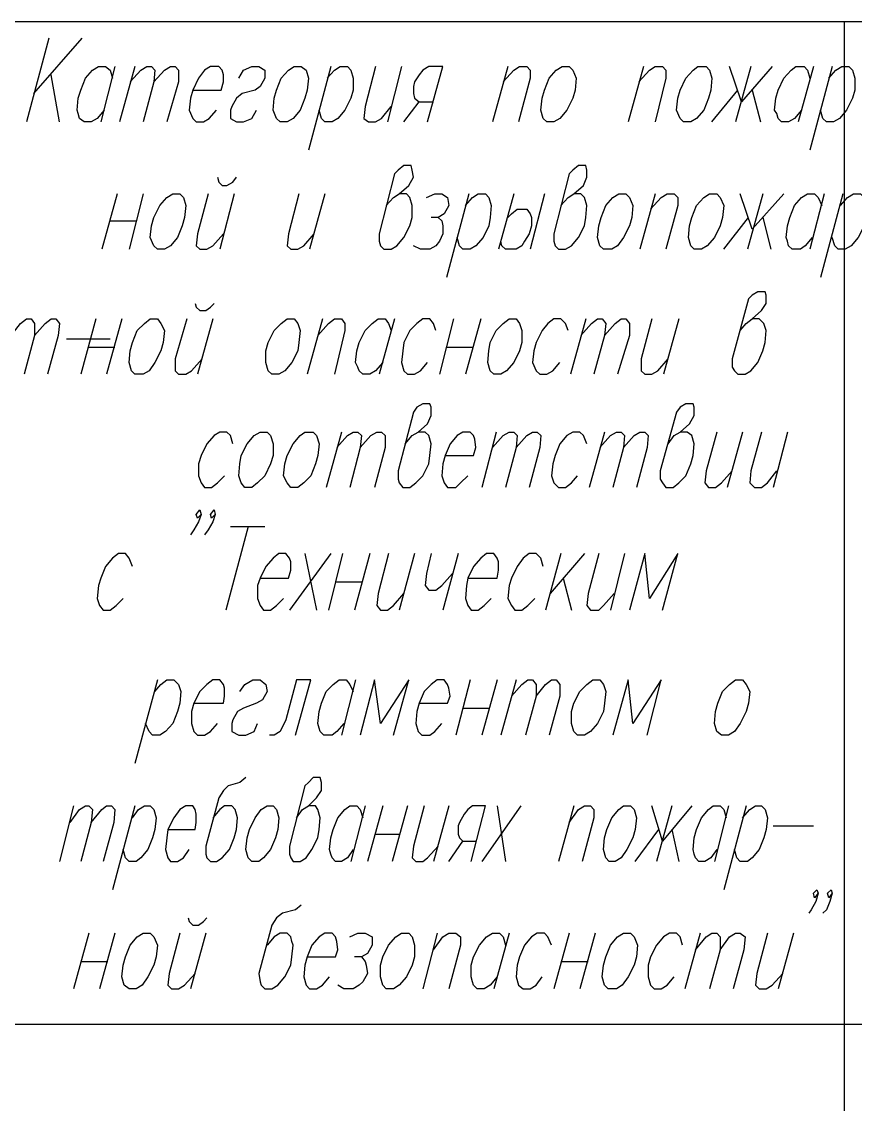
# Model space of a CAD drawing. Header units: millimetres. Extents: x 2185 to 4647, y 1259 to 2456.
# Drawn here: x 3355.1 to 3400, y 1495.4 to 1553.7 of the extents above; entities that cross this region are included whole.
import ezdxf

# ---------------------------------------------------------------- set-up
doc = ezdxf.new("R2010")
doc.units = ezdxf.units.MM
doc.layers.add('PDF _НОВЫЙ', color=7, linetype='Continuous')
doc.layers.add('PDF _Спецификации', color=7, linetype='Continuous')

msp = doc.modelspace()

# ---------------------------------------------------------------- linework, layer by layer
at = {"layer": 'PDF _НОВЫЙ', "lineweight": 25}
for points in [[(3356.58, 1552.774), (3355.374, 1548.265)], [(3358.358, 1552.774), (3355.755, 1549.789)], [(3357.152, 1548.265), (3356.707, 1550.805)], [(3359.565, 1548.9), (3359.184, 1548.456), (3358.866, 1548.265), (3358.485, 1548.265), (3358.231, 1548.456), (3358.168, 1548.71), (3358.104, 1548.9), (3358.168, 1549.535), (3358.295, 1549.98), (3358.549, 1550.615), (3358.93, 1551.059), (3359.247, 1551.25), (3359.628, 1551.25), (3359.882, 1551.059), (3360.009, 1550.615)], [(3360.136, 1551.25), (3359.374, 1548.265)], [(3361.216, 1551.25), (3360.39, 1548.265)], [(3360.962, 1550.424), (3361.533, 1551.059), (3361.851, 1551.25), (3362.105, 1551.25), (3362.295, 1551.059), (3362.232, 1550.424), (3361.66, 1548.265)], [(3362.232, 1550.424), (3362.804, 1551.059), (3363.121, 1551.25), (3363.375, 1551.25), (3363.566, 1551.059), (3363.566, 1550.424), (3362.931, 1548.265)], [(3364.328, 1549.98), (3365.852, 1549.98), (3365.979, 1550.424), (3365.979, 1550.805), (3365.915, 1551.059), (3365.725, 1551.25), (3365.28, 1551.25), (3364.963, 1551.059), (3364.645, 1550.615), (3364.328, 1549.98), (3364.201, 1549.535), (3364.137, 1548.9), (3364.328, 1548.456), (3364.518, 1548.265), (3364.899, 1548.265), (3365.217, 1548.456), (3365.598, 1548.9)], [(3366.804, 1550.615), (3367.058, 1551.059), (3367.503, 1551.25), (3367.884, 1551.25), (3368.201, 1551.059), (3368.201, 1550.615), (3367.947, 1550.17), (3367.693, 1549.98), (3366.995, 1549.789), (3366.677, 1549.535), (3366.423, 1549.091), (3366.36, 1548.9), (3366.36, 1548.456), (3366.677, 1548.265), (3367.058, 1548.265), (3367.503, 1548.456), (3367.757, 1548.9)], [(3371.757, 1551.25), (3370.551, 1546.741)], [(3371.567, 1550.615), (3371.948, 1551.059), (3372.265, 1551.25), (3372.646, 1551.25), (3372.837, 1551.059), (3372.964, 1550.615), (3372.964, 1549.98), (3372.837, 1549.535), (3372.519, 1548.9), (3372.138, 1548.456), (3371.821, 1548.265), (3371.44, 1548.265), (3371.249, 1548.456), (3371.122, 1548.9)], [(3374.17, 1551.25), (3373.599, 1549.091), (3373.535, 1548.456), (3373.789, 1548.265), (3374.17, 1548.265), (3374.488, 1548.456), (3374.996, 1549.091)], [(3375.567, 1551.25), (3374.805, 1548.265)], [(3376.964, 1548.265), (3377.79, 1551.25), (3377.028, 1551.25), (3376.71, 1551.059), (3376.52, 1550.805), (3376.266, 1550.424), (3376.202, 1550.17), (3376.202, 1549.789), (3376.266, 1549.535), (3376.52, 1549.345), (3377.282, 1549.345)], [(3381.283, 1551.25), (3380.457, 1548.265)], [(3381.029, 1550.424), (3381.6, 1551.059), (3381.918, 1551.25), (3382.299, 1551.25), (3382.489, 1551.059), (3382.489, 1550.615), (3381.854, 1548.265)], [(3388.585, 1551.25), (3387.76, 1548.265)], [(3388.331, 1550.424), (3388.903, 1551.059), (3389.22, 1551.25), (3389.601, 1551.25), (3389.792, 1551.059), (3389.792, 1550.615), (3389.22, 1548.265)], [(3395.507, 1551.25), (3393.856, 1549.345), (3393.221, 1551.25)], [(3394.364, 1551.25), (3393.539, 1548.265)], [(3397.095, 1548.9), (3396.714, 1548.456), (3396.396, 1548.265), (3396.015, 1548.265), (3395.825, 1548.456), (3395.761, 1548.71), (3395.634, 1548.9), (3395.698, 1549.535), (3395.825, 1549.98), (3396.142, 1550.615), (3396.523, 1551.059), (3396.777, 1551.25), (3397.222, 1551.25), (3397.412, 1551.059), (3397.539, 1550.615)], [(3397.73, 1551.25), (3396.904, 1548.265)], [(3398.746, 1551.25), (3397.539, 1546.741)], [(3398.555, 1550.615), (3398.936, 1551.059), (3399.254, 1551.25), (3399.635, 1551.25), (3399.825, 1551.059), (3399.952, 1550.615), (3399.952, 1549.98), (3399.825, 1549.535), (3399.508, 1548.9), (3399.127, 1548.456), (3398.809, 1548.265), (3398.428, 1548.265), (3398.238, 1548.456), (3398.111, 1548.9)], [(3392.269, 1548.265), (3393.666, 1549.98)], [(3394.428, 1549.98), (3394.872, 1548.265)], [(3375.694, 1548.265), (3376.52, 1549.345)], [(3374.742, 1543.757), (3375.123, 1544.201), (3375.44, 1544.392), (3375.948, 1544.836), (3376.202, 1545.281), (3376.139, 1545.662), (3376.075, 1545.916), (3375.694, 1545.916), (3375.377, 1545.662), (3375.186, 1545.471), (3374.361, 1542.232), (3374.361, 1541.851), (3374.424, 1541.597), (3374.615, 1541.407), (3374.996, 1541.407), (3375.313, 1541.597), (3375.694, 1542.042), (3376.012, 1542.677), (3376.139, 1543.121), (3376.139, 1543.757), (3376.012, 1544.201), (3375.821, 1544.392), (3375.44, 1544.392)], [(3384.14, 1543.757), (3384.521, 1544.201), (3384.839, 1544.392), (3385.347, 1544.836), (3385.537, 1545.281), (3385.537, 1545.662), (3385.474, 1545.916), (3385.093, 1545.916), (3384.775, 1545.662), (3384.585, 1545.471), (3383.759, 1542.232), (3383.759, 1541.851), (3383.823, 1541.597), (3384.013, 1541.407), (3384.394, 1541.407), (3384.712, 1541.597), (3385.093, 1542.042), (3385.41, 1542.677), (3385.474, 1543.121), (3385.537, 1543.757), (3385.41, 1544.201), (3385.22, 1544.392), (3384.839, 1544.392)], [(3365.661, 1545.281), (3365.725, 1545.027), (3365.915, 1544.836), (3366.169, 1544.836), (3366.487, 1545.027), (3366.677, 1545.281)], [(3360.263, 1544.392), (3359.438, 1541.407)], [(3361.66, 1544.392), (3360.898, 1541.407)], [(3365.153, 1544.392), (3364.582, 1542.232), (3364.518, 1541.597), (3364.709, 1541.407), (3365.09, 1541.407), (3365.407, 1541.597), (3365.979, 1542.232)], [(3366.55, 1544.392), (3365.788, 1541.407)], [(3370.043, 1544.392), (3369.471, 1542.232), (3369.408, 1541.597), (3369.598, 1541.407), (3369.979, 1541.407), (3370.297, 1541.597), (3370.868, 1542.232)], [(3371.44, 1544.392), (3370.614, 1541.407)], [(3376.901, 1544.201), (3377.346, 1544.392), (3377.727, 1544.392), (3378.044, 1544.201), (3378.108, 1543.757), (3377.854, 1543.312), (3377.536, 1543.121), (3377.155, 1543.121)], [(3379.187, 1544.392), (3377.981, 1539.883)], [(3378.997, 1543.757), (3379.378, 1544.201), (3379.695, 1544.392), (3380.076, 1544.392), (3380.267, 1544.201), (3380.394, 1543.757), (3380.33, 1543.121), (3380.267, 1542.677), (3379.949, 1542.042), (3379.568, 1541.597), (3379.251, 1541.407), (3378.87, 1541.407), (3378.679, 1541.597), (3378.552, 1542.042)], [(3381.6, 1544.392), (3380.775, 1541.407)], [(3383.251, 1544.392), (3382.489, 1541.407)], [(3389.22, 1544.392), (3388.395, 1541.407)], [(3388.966, 1543.566), (3389.538, 1544.201), (3389.855, 1544.392), (3390.236, 1544.392), (3390.427, 1544.201), (3390.427, 1543.757), (3389.792, 1541.407)], [(3396.142, 1544.392), (3394.428, 1542.486), (3393.793, 1544.392)], [(3394.999, 1544.392), (3394.174, 1541.407)], [(3397.666, 1542.042), (3397.285, 1541.597), (3397.031, 1541.407), (3396.587, 1541.407), (3396.396, 1541.597), (3396.333, 1541.851), (3396.269, 1542.042), (3396.333, 1542.677), (3396.46, 1543.121), (3396.714, 1543.757), (3397.095, 1544.201), (3397.412, 1544.392), (3397.793, 1544.392), (3397.984, 1544.201), (3398.174, 1543.757)], [(3398.301, 1544.392), (3397.539, 1541.407)], [(3399.317, 1544.392), (3398.111, 1539.883)], [(3399.19, 1543.757), (3399.571, 1544.201), (3399.889, 1544.392), (3400.27, 1544.392), (3400.46, 1544.201), (3400.587, 1543.757), (3400.524, 1543.121), (3400.46, 1542.677), (3400.143, 1542.042), (3399.762, 1541.597), (3399.444, 1541.407), (3399.063, 1541.407), (3398.873, 1541.597), (3398.746, 1542.042)], [(3377.536, 1543.121), (3377.727, 1542.931), (3377.79, 1542.677), (3377.79, 1542.232), (3377.6, 1541.851), (3377.409, 1541.597), (3377.092, 1541.407), (3376.583, 1541.407), (3376.202, 1541.597)], [(3381.283, 1543.121), (3381.473, 1543.312), (3381.791, 1543.566), (3382.172, 1543.566), (3382.299, 1543.566), (3382.489, 1543.312), (3382.553, 1543.121), (3382.553, 1542.677), (3382.426, 1542.232), (3382.172, 1541.851), (3382.045, 1541.597), (3381.727, 1541.407), (3381.156, 1541.407), (3380.965, 1541.597), (3380.902, 1541.851)], [(3392.904, 1541.407), (3394.237, 1543.121)], [(3394.999, 1543.121), (3395.444, 1541.407)], [(3359.882, 1542.931), (3361.279, 1542.931)], [(3393.793, 1537.025), (3394.11, 1537.406), (3394.428, 1537.66), (3394.936, 1538.105), (3395.19, 1538.486), (3395.19, 1538.93), (3395.126, 1539.121), (3394.745, 1539.121), (3394.428, 1538.93), (3394.237, 1538.74), (3393.348, 1535.501), (3393.348, 1535.057), (3393.475, 1534.866), (3393.666, 1534.676), (3394.047, 1534.676), (3394.364, 1534.866), (3394.745, 1535.311), (3394.999, 1535.946), (3395.126, 1536.39), (3395.19, 1537.025), (3395.063, 1537.406), (3394.809, 1537.66), (3394.428, 1537.66)], [(3364.455, 1538.486), (3364.518, 1538.295), (3364.709, 1538.105), (3365.026, 1538.105), (3365.28, 1538.295), (3365.471, 1538.486)], [(3354.548, 1536.771), (3355.056, 1537.406), (3355.374, 1537.66), (3355.628, 1537.66), (3355.818, 1537.406), (3355.818, 1536.771), (3355.247, 1534.676)], [(3355.818, 1536.771), (3356.39, 1537.406), (3356.707, 1537.66), (3356.961, 1537.66), (3357.152, 1537.406), (3357.088, 1536.771), (3356.517, 1534.676)], [(3359.12, 1537.66), (3358.295, 1534.676)], [(3360.517, 1537.66), (3359.692, 1534.676)], [(3364.01, 1537.66), (3363.375, 1535.501), (3363.375, 1534.866), (3363.566, 1534.676), (3363.947, 1534.676), (3364.264, 1534.866), (3364.836, 1535.501)], [(3365.407, 1537.66), (3364.582, 1534.676)], [(3371.313, 1537.66), (3370.487, 1534.676)], [(3371.059, 1536.771), (3371.63, 1537.406), (3371.948, 1537.66), (3372.329, 1537.66), (3372.519, 1537.406), (3372.519, 1537.025), (3371.948, 1534.676)], [(3374.551, 1535.311), (3374.17, 1534.866), (3373.853, 1534.676), (3373.472, 1534.676), (3373.281, 1534.866), (3373.218, 1535.057), (3373.091, 1535.311), (3373.154, 1535.946), (3373.281, 1536.39), (3373.599, 1537.025), (3373.98, 1537.406), (3374.297, 1537.66), (3374.678, 1537.66), (3374.869, 1537.406), (3374.996, 1537.025)], [(3375.186, 1537.66), (3374.361, 1534.676)], [(3377.409, 1537.025), (3377.282, 1537.406), (3377.092, 1537.66), (3376.71, 1537.66), (3376.393, 1537.406), (3376.012, 1537.025), (3375.694, 1536.39), (3375.631, 1535.946), (3375.567, 1535.311), (3375.694, 1534.866), (3375.885, 1534.676), (3376.266, 1534.676), (3376.583, 1534.866), (3376.964, 1535.311)], [(3378.362, 1537.66), (3377.6, 1534.676)], [(3379.822, 1537.66), (3378.997, 1534.676)], [(3384.521, 1537.025), (3384.394, 1537.406), (3384.14, 1537.66), (3383.759, 1537.66), (3383.442, 1537.406), (3383.124, 1537.025), (3382.807, 1536.39), (3382.68, 1535.946), (3382.616, 1535.311), (3382.807, 1534.866), (3382.997, 1534.676), (3383.378, 1534.676), (3383.696, 1534.866), (3384.077, 1535.311)], [(3385.474, 1537.66), (3384.648, 1534.676)], [(3385.22, 1536.771), (3385.791, 1537.406), (3386.109, 1537.66), (3386.363, 1537.66), (3386.553, 1537.406), (3386.49, 1536.771), (3385.918, 1534.676)], [(3386.49, 1536.771), (3387.061, 1537.406), (3387.379, 1537.66), (3387.633, 1537.66), (3387.823, 1537.406), (3387.823, 1536.771), (3387.188, 1534.676)], [(3389.03, 1537.66), (3388.458, 1535.501), (3388.458, 1534.866), (3388.649, 1534.676), (3389.03, 1534.676), (3389.347, 1534.866), (3389.919, 1535.501)], [(3390.49, 1537.66), (3389.665, 1534.676)], [(3357.533, 1536.581), (3359.882, 1536.581)], [(3358.676, 1536.136), (3360.136, 1536.136)], [(3377.981, 1536.136), (3379.378, 1536.136)], [(3375.758, 1530.929), (3376.139, 1531.374), (3376.456, 1531.564), (3376.964, 1532.009), (3377.155, 1532.453), (3377.155, 1532.898), (3377.092, 1533.088), (3376.71, 1533.088), (3376.393, 1532.898), (3376.202, 1532.644), (3375.377, 1529.469), (3375.377, 1529.024), (3375.44, 1528.833), (3375.631, 1528.579), (3376.012, 1528.579), (3376.329, 1528.833), (3376.71, 1529.215), (3377.028, 1529.85), (3377.092, 1530.294), (3377.155, 1530.929), (3377.028, 1531.374), (3376.837, 1531.564), (3376.456, 1531.564)], [(3389.919, 1530.929), (3390.236, 1531.374), (3390.554, 1531.564), (3391.062, 1532.009), (3391.316, 1532.453), (3391.316, 1532.898), (3391.252, 1533.088), (3390.871, 1533.088), (3390.554, 1532.898), (3390.363, 1532.644), (3389.474, 1529.469), (3389.474, 1529.024), (3389.601, 1528.833), (3389.792, 1528.579), (3390.173, 1528.579), (3390.49, 1528.833), (3390.871, 1529.215), (3391.125, 1529.85), (3391.252, 1530.294), (3391.316, 1530.929), (3391.189, 1531.374), (3390.935, 1531.564), (3390.554, 1531.564)], [(3366.487, 1530.929), (3366.36, 1531.374), (3366.169, 1531.564), (3365.788, 1531.564), (3365.471, 1531.374), (3365.09, 1530.929), (3364.772, 1530.294), (3364.645, 1529.85), (3364.645, 1529.215), (3364.772, 1528.833), (3364.963, 1528.579), (3365.344, 1528.579), (3365.661, 1528.833), (3366.042, 1529.215)], [(3372.329, 1531.564), (3371.503, 1528.579)], [(3372.075, 1530.739), (3372.646, 1531.374), (3372.964, 1531.564), (3373.218, 1531.564), (3373.408, 1531.374), (3373.345, 1530.739), (3372.773, 1528.579)], [(3373.345, 1530.739), (3373.916, 1531.374), (3374.234, 1531.564), (3374.488, 1531.564), (3374.678, 1531.374), (3374.678, 1530.739), (3374.107, 1528.579)], [(3377.917, 1530.294), (3379.441, 1530.294), (3379.568, 1530.739), (3379.505, 1531.183), (3379.441, 1531.374), (3379.251, 1531.564), (3378.87, 1531.564), (3378.552, 1531.374), (3378.171, 1530.929), (3377.917, 1530.294), (3377.79, 1529.85), (3377.727, 1529.215), (3377.854, 1528.833), (3378.044, 1528.579), (3378.489, 1528.579), (3378.743, 1528.833), (3379.124, 1529.215)], [(3380.648, 1531.564), (3379.886, 1528.579)], [(3380.457, 1530.739), (3381.029, 1531.374), (3381.346, 1531.564), (3381.6, 1531.564), (3381.791, 1531.374), (3381.727, 1530.739), (3381.156, 1528.579)], [(3381.727, 1530.739), (3382.299, 1531.374), (3382.616, 1531.564), (3382.87, 1531.564), (3383.061, 1531.374), (3382.997, 1530.739), (3382.426, 1528.579)], [(3385.537, 1530.929), (3385.347, 1531.374), (3385.156, 1531.564), (3384.775, 1531.564), (3384.458, 1531.374), (3384.077, 1530.929), (3383.823, 1530.294), (3383.696, 1529.85), (3383.632, 1529.215), (3383.759, 1528.833), (3384.013, 1528.579), (3384.394, 1528.579), (3384.712, 1528.833), (3385.029, 1529.215)], [(3386.49, 1531.564), (3385.664, 1528.579)], [(3386.236, 1530.739), (3386.807, 1531.374), (3387.125, 1531.564), (3387.379, 1531.564), (3387.569, 1531.374), (3387.506, 1530.739), (3386.934, 1528.579)], [(3387.506, 1530.739), (3388.077, 1531.374), (3388.395, 1531.564), (3388.649, 1531.564), (3388.839, 1531.374), (3388.776, 1530.739), (3388.204, 1528.579)], [(3392.523, 1531.564), (3391.951, 1529.469), (3391.888, 1528.833), (3392.078, 1528.579), (3392.459, 1528.579), (3392.777, 1528.833), (3393.348, 1529.469)], [(3393.92, 1531.564), (3393.094, 1528.579)], [(3394.936, 1531.564), (3394.364, 1529.469), (3394.301, 1528.833), (3394.555, 1528.579), (3394.936, 1528.579), (3395.253, 1528.833), (3395.761, 1529.469)], [(3396.333, 1531.564), (3395.571, 1528.579)], [(3364.772, 1527.119), (3364.582, 1526.928), (3364.518, 1527.119), (3364.709, 1527.373), (3364.772, 1527.119), (3364.645, 1526.738), (3364.391, 1526.293), (3364.201, 1526.039)], [(3365.534, 1527.119), (3365.344, 1526.928), (3365.28, 1527.119), (3365.471, 1527.373), (3365.534, 1527.119), (3365.407, 1526.738), (3365.153, 1526.293), (3364.963, 1526.039)], [(3367.312, 1526.484), (3366.106, 1521.975)], [(3366.36, 1526.484), (3368.201, 1526.484)], [(3361.089, 1524.325), (3360.898, 1524.769), (3360.708, 1525.023), (3360.327, 1525.023), (3360.009, 1524.769), (3359.628, 1524.325), (3359.374, 1523.69), (3359.247, 1523.309), (3359.184, 1522.61), (3359.311, 1522.229), (3359.501, 1521.975), (3359.882, 1521.975), (3360.2, 1522.229), (3360.581, 1522.61)], [(3367.947, 1523.69), (3369.471, 1523.69), (3369.598, 1524.134), (3369.598, 1524.579), (3369.535, 1524.769), (3369.344, 1525.023), (3368.963, 1525.023), (3368.646, 1524.769), (3368.265, 1524.325), (3367.947, 1523.69), (3367.82, 1523.309), (3367.82, 1522.61), (3367.947, 1522.229), (3368.138, 1521.975), (3368.519, 1521.975), (3368.836, 1522.229), (3369.217, 1522.61)], [(3371.757, 1525.023), (3369.535, 1521.975)], [(3370.36, 1525.023), (3370.995, 1521.975)], [(3372.392, 1525.023), (3371.63, 1521.975)], [(3373.853, 1525.023), (3373.027, 1521.975)], [(3374.869, 1525.023), (3374.297, 1522.864), (3374.234, 1522.229), (3374.424, 1521.975), (3374.805, 1521.975), (3375.123, 1522.229), (3375.694, 1522.864)], [(3376.266, 1525.023), (3375.44, 1521.975)], [(3377.155, 1525.023), (3376.901, 1523.944), (3376.837, 1523.309), (3377.028, 1523.055), (3377.409, 1523.055), (3377.727, 1523.309), (3378.298, 1523.944)], [(3378.616, 1525.023), (3377.79, 1521.975)], [(3379.124, 1523.69), (3380.711, 1523.69), (3380.775, 1524.134), (3380.775, 1524.579), (3380.711, 1524.769), (3380.521, 1525.023), (3380.14, 1525.023), (3379.822, 1524.769), (3379.441, 1524.325), (3379.124, 1523.69), (3379.06, 1523.309), (3378.997, 1522.61), (3379.124, 1522.229), (3379.314, 1521.975), (3379.695, 1521.975), (3380.013, 1522.229), (3380.394, 1522.61)], [(3383.188, 1524.325), (3383.061, 1524.769), (3382.807, 1525.023), (3382.426, 1525.023), (3382.108, 1524.769), (3381.791, 1524.325), (3381.473, 1523.69), (3381.346, 1523.309), (3381.283, 1522.61), (3381.473, 1522.229), (3381.664, 1521.975), (3382.045, 1521.975), (3382.362, 1522.229), (3382.743, 1522.61)], [(3384.14, 1525.023), (3383.315, 1521.975)], [(3385.41, 1525.023), (3383.569, 1522.864)], [(3386.172, 1525.023), (3385.601, 1522.864), (3385.537, 1522.229), (3385.728, 1521.975), (3386.172, 1521.975), (3386.426, 1522.229), (3386.998, 1522.864)], [(3387.569, 1525.023), (3386.807, 1521.975)], [(3389.601, 1521.975), (3390.427, 1525.023), (3388.903, 1522.61), (3388.649, 1525.023), (3387.823, 1521.975)], [(3372.011, 1523.499), (3373.408, 1523.499)], [(3384.267, 1523.69), (3384.712, 1521.975)], [(3362.422, 1518.229), (3361.216, 1513.72)], [(3362.295, 1517.594), (3362.613, 1517.975), (3362.931, 1518.229), (3363.312, 1518.229), (3363.566, 1517.975), (3363.693, 1517.594), (3363.629, 1516.959), (3363.502, 1516.514), (3363.248, 1515.879), (3362.867, 1515.435), (3362.549, 1515.244), (3362.168, 1515.244), (3361.978, 1515.435), (3361.787, 1515.879)], [(3364.391, 1516.959), (3365.979, 1516.959), (3366.042, 1517.34), (3366.042, 1517.784), (3365.979, 1517.975), (3365.788, 1518.229), (3365.407, 1518.229), (3365.09, 1517.975), (3364.709, 1517.594), (3364.391, 1516.959), (3364.264, 1516.514), (3364.264, 1515.879), (3364.391, 1515.435), (3364.582, 1515.244), (3364.963, 1515.244), (3365.28, 1515.435), (3365.661, 1515.879)], [(3366.868, 1517.594), (3367.122, 1517.975), (3367.566, 1518.229), (3367.947, 1518.229), (3368.265, 1517.975), (3368.328, 1517.594), (3368.074, 1517.149), (3367.757, 1516.959), (3367.058, 1516.705), (3366.741, 1516.514), (3366.487, 1516.07), (3366.423, 1515.879), (3366.423, 1515.435), (3366.804, 1515.244), (3367.185, 1515.244), (3367.63, 1515.435), (3367.82, 1515.879)], [(3369.852, 1515.244), (3370.678, 1518.229), (3369.916, 1518.229), (3369.344, 1516.07), (3369.027, 1515.435), (3368.709, 1515.244), (3368.455, 1515.244)], [(3372.456, 1515.879), (3372.075, 1515.435), (3371.821, 1515.244), (3371.376, 1515.244), (3371.186, 1515.435), (3371.122, 1515.625), (3371.059, 1515.879), (3371.122, 1516.514), (3371.249, 1516.959), (3371.503, 1517.594), (3371.884, 1517.975), (3372.202, 1518.229), (3372.583, 1518.229), (3372.773, 1517.975), (3372.964, 1517.594)], [(3373.091, 1518.229), (3372.329, 1515.244)], [(3375.123, 1515.244), (3375.948, 1518.229), (3374.424, 1515.879), (3374.107, 1518.229), (3373.345, 1515.244)], [(3376.52, 1516.959), (3378.044, 1516.959), (3378.171, 1517.34), (3378.108, 1517.784), (3378.044, 1517.975), (3377.854, 1518.229), (3377.473, 1518.229), (3377.155, 1517.975), (3376.774, 1517.594), (3376.52, 1516.959), (3376.393, 1516.514), (3376.329, 1515.879), (3376.456, 1515.435), (3376.647, 1515.244), (3377.092, 1515.244), (3377.346, 1515.435), (3377.727, 1515.879)], [(3379.251, 1518.229), (3378.489, 1515.244)], [(3380.711, 1518.229), (3379.886, 1515.244)], [(3381.727, 1518.229), (3380.902, 1515.244)], [(3381.473, 1517.34), (3382.045, 1517.975), (3382.362, 1518.229), (3382.616, 1518.229), (3382.807, 1517.975), (3382.807, 1517.34), (3382.235, 1515.244)], [(3382.807, 1517.34), (3383.315, 1517.975), (3383.632, 1518.229), (3383.886, 1518.229), (3384.077, 1517.975), (3384.077, 1517.34), (3383.505, 1515.244)], [(3388.776, 1515.244), (3389.538, 1518.229), (3388.014, 1515.879), (3387.76, 1518.229), (3386.934, 1515.244)], [(3378.87, 1516.705), (3380.267, 1516.705)], [(3367.185, 1512.958), (3366.868, 1512.704), (3366.233, 1512.513), (3365.979, 1512.259), (3365.725, 1511.878), (3365.026, 1509.275), (3365.026, 1508.83), (3365.09, 1508.64), (3365.28, 1508.449), (3365.598, 1508.449), (3365.915, 1508.64), (3366.296, 1509.084), (3366.55, 1509.719), (3366.677, 1510.164), (3366.741, 1510.799), (3366.677, 1510.989), (3366.614, 1511.243), (3366.423, 1511.434), (3366.042, 1511.434), (3365.788, 1511.243), (3365.407, 1510.799)], [(3369.916, 1510.799), (3370.233, 1511.243), (3370.551, 1511.434), (3370.995, 1511.878), (3371.249, 1512.259), (3371.249, 1512.704), (3371.186, 1512.958), (3370.805, 1512.958), (3370.551, 1512.704), (3370.36, 1512.513), (3369.535, 1509.275), (3369.535, 1508.83), (3369.598, 1508.64), (3369.725, 1508.449), (3370.106, 1508.449), (3370.424, 1508.64), (3370.741, 1509.084), (3371.059, 1509.719), (3371.122, 1510.164), (3371.186, 1510.799), (3371.059, 1511.243), (3370.932, 1511.434), (3370.551, 1511.434)], [(3357.914, 1511.434), (3357.152, 1508.449)], [(3357.723, 1510.545), (3358.231, 1511.243), (3358.549, 1511.434), (3358.739, 1511.434), (3358.93, 1511.243), (3358.866, 1510.545), (3358.295, 1508.449)], [(3358.866, 1510.545), (3359.438, 1511.243), (3359.692, 1511.434), (3359.946, 1511.434), (3360.136, 1511.243), (3360.073, 1510.545), (3359.501, 1508.449)], [(3361.216, 1511.434), (3360.009, 1506.925)], [(3361.089, 1510.799), (3361.406, 1511.243), (3361.724, 1511.434), (3362.041, 1511.434), (3362.232, 1511.243), (3362.359, 1510.799), (3362.295, 1510.164), (3362.168, 1509.719), (3361.914, 1509.084), (3361.533, 1508.64), (3361.279, 1508.449), (3360.898, 1508.449), (3360.708, 1508.64), (3360.581, 1509.084)], [(3362.994, 1510.164), (3364.455, 1510.164), (3364.518, 1510.545), (3364.518, 1510.989), (3364.455, 1511.243), (3364.328, 1511.434), (3363.947, 1511.434), (3363.629, 1511.243), (3363.312, 1510.799), (3362.994, 1510.164), (3362.931, 1509.719), (3362.867, 1509.084), (3362.994, 1508.64), (3363.121, 1508.449), (3363.502, 1508.449), (3363.82, 1508.64), (3364.137, 1509.084)], [(3372.964, 1509.084), (3372.646, 1508.64), (3372.329, 1508.449), (3372.011, 1508.449), (3371.821, 1508.64), (3371.757, 1508.83), (3371.694, 1509.084), (3371.757, 1509.719), (3371.884, 1510.164), (3372.138, 1510.799), (3372.519, 1511.243), (3372.773, 1511.434), (3373.154, 1511.434), (3373.345, 1511.243), (3373.472, 1510.799)], [(3373.599, 1511.434), (3372.837, 1508.449)], [(3374.551, 1511.434), (3373.726, 1508.449)], [(3375.885, 1511.434), (3375.059, 1508.449)], [(3376.774, 1511.434), (3376.202, 1509.275), (3376.139, 1508.64), (3376.329, 1508.449), (3376.71, 1508.449), (3376.964, 1508.64), (3377.536, 1509.275)], [(3378.108, 1511.434), (3377.282, 1508.449)], [(3379.314, 1508.449), (3380.076, 1511.434), (3379.378, 1511.434), (3379.124, 1511.243), (3378.933, 1510.989), (3378.679, 1510.545), (3378.616, 1510.354), (3378.616, 1509.91), (3378.679, 1509.719), (3378.87, 1509.529), (3379.568, 1509.529)], [(3381.981, 1511.434), (3379.886, 1508.449)], [(3380.711, 1511.434), (3381.156, 1508.449)], [(3384.839, 1511.434), (3384.013, 1508.449)], [(3384.585, 1510.545), (3385.093, 1511.243), (3385.41, 1511.434), (3385.728, 1511.434), (3385.918, 1511.243), (3385.918, 1510.799), (3385.283, 1508.449)], [(3391.189, 1511.434), (3389.601, 1509.529), (3389.03, 1511.434)], [(3390.109, 1511.434), (3389.284, 1508.449)], [(3392.523, 1509.084), (3392.205, 1508.64), (3391.888, 1508.449), (3391.57, 1508.449), (3391.379, 1508.64), (3391.316, 1508.83), (3391.252, 1509.084), (3391.316, 1509.719), (3391.443, 1510.164), (3391.697, 1510.799), (3392.078, 1511.243), (3392.332, 1511.434), (3392.713, 1511.434), (3392.904, 1511.243), (3393.031, 1510.799)], [(3393.158, 1511.434), (3392.396, 1508.449)], [(3394.11, 1511.434), (3392.904, 1506.925)], [(3393.92, 1510.799), (3394.301, 1511.243), (3394.618, 1511.434), (3394.936, 1511.434), (3395.126, 1511.243), (3395.253, 1510.799), (3395.19, 1510.164), (3395.063, 1509.719), (3394.809, 1509.084), (3394.428, 1508.64), (3394.174, 1508.449), (3393.793, 1508.449), (3393.602, 1508.64), (3393.475, 1509.084)], [(3374.17, 1509.91), (3375.44, 1509.91)], [(3388.141, 1508.449), (3389.411, 1510.164)], [(3390.109, 1510.164), (3390.49, 1508.449)], [(3395.571, 1510.354), (3397.73, 1510.354)], [(3378.108, 1508.449), (3378.87, 1509.529)], [(3397.984, 1506.735), (3397.793, 1506.481), (3397.73, 1506.735), (3397.92, 1506.925), (3397.984, 1506.735), (3397.857, 1506.29), (3397.603, 1505.846), (3397.476, 1505.655)], [(3398.746, 1506.735), (3398.555, 1506.481), (3398.492, 1506.735), (3398.682, 1506.925), (3398.746, 1506.735), (3398.619, 1506.29), (3398.428, 1505.846), (3398.238, 1505.655)], [(3370.17, 1506.1), (3369.852, 1505.846), (3369.154, 1505.655), (3368.836, 1505.401), (3368.582, 1505.02), (3367.884, 1502.417), (3367.947, 1501.972), (3368.011, 1501.782), (3368.201, 1501.591), (3368.582, 1501.591), (3368.9, 1501.782), (3369.281, 1502.226), (3369.598, 1502.861), (3369.662, 1503.306), (3369.725, 1503.941), (3369.662, 1504.131), (3369.598, 1504.385), (3369.408, 1504.576), (3369.027, 1504.576), (3368.709, 1504.385), (3368.328, 1503.941)], [(3364.074, 1505.401), (3364.137, 1505.211), (3364.328, 1505.02), (3364.645, 1505.02), (3364.899, 1505.211), (3365.09, 1505.401)], [(3358.739, 1504.576), (3357.914, 1501.591)], [(3360.136, 1504.576), (3359.311, 1501.591)], [(3363.629, 1504.576), (3363.058, 1502.417), (3362.994, 1501.782), (3363.185, 1501.591), (3363.566, 1501.591), (3363.883, 1501.782), (3364.455, 1502.417)], [(3365.026, 1504.576), (3364.201, 1501.591)], [(3370.487, 1503.306), (3372.011, 1503.306), (3372.138, 1503.687), (3372.075, 1504.131), (3372.011, 1504.385), (3371.821, 1504.576), (3371.44, 1504.576), (3371.122, 1504.385), (3370.741, 1503.941), (3370.487, 1503.306), (3370.36, 1502.861), (3370.297, 1502.226), (3370.424, 1501.782), (3370.614, 1501.591), (3370.995, 1501.591), (3371.313, 1501.782), (3371.694, 1502.226)], [(3372.773, 1504.385), (3373.218, 1504.576), (3373.599, 1504.576), (3373.98, 1504.385), (3373.98, 1503.941), (3373.726, 1503.496), (3373.408, 1503.306), (3373.027, 1503.306)], [(3377.473, 1504.576), (3376.71, 1501.591)], [(3377.282, 1503.687), (3377.79, 1504.385), (3378.108, 1504.576), (3378.489, 1504.576), (3378.743, 1504.385), (3378.743, 1503.941), (3378.108, 1501.591)], [(3380.711, 1502.226), (3380.33, 1501.782), (3380.013, 1501.591), (3379.632, 1501.591), (3379.441, 1501.782), (3379.378, 1501.972), (3379.314, 1502.226), (3379.314, 1502.861), (3379.441, 1503.306), (3379.759, 1503.941), (3380.14, 1504.385), (3380.457, 1504.576), (3380.838, 1504.576), (3381.029, 1504.385), (3381.156, 1503.941)], [(3381.346, 1504.576), (3380.521, 1501.591)], [(3383.632, 1503.941), (3383.442, 1504.385), (3383.251, 1504.576), (3382.87, 1504.576), (3382.553, 1504.385), (3382.172, 1503.941), (3381.918, 1503.306), (3381.791, 1502.861), (3381.727, 1502.226), (3381.854, 1501.782), (3382.108, 1501.591), (3382.489, 1501.591), (3382.807, 1501.782), (3383.124, 1502.226)], [(3384.585, 1504.576), (3383.759, 1501.591)], [(3385.982, 1504.576), (3385.156, 1501.591)], [(3390.681, 1503.941), (3390.554, 1504.385), (3390.363, 1504.576), (3389.982, 1504.576), (3389.665, 1504.385), (3389.284, 1503.941), (3388.966, 1503.306), (3388.839, 1502.861), (3388.839, 1502.226), (3388.966, 1501.782), (3389.157, 1501.591), (3389.538, 1501.591), (3389.855, 1501.782), (3390.236, 1502.226)], [(3391.634, 1504.576), (3390.808, 1501.591)], [(3391.379, 1503.687), (3391.951, 1504.385), (3392.269, 1504.576), (3392.523, 1504.576), (3392.713, 1504.385), (3392.713, 1503.687), (3392.142, 1501.591)], [(3392.713, 1503.687), (3393.221, 1504.385), (3393.539, 1504.576), (3393.793, 1504.576), (3394.047, 1504.385), (3393.983, 1503.687), (3393.412, 1501.591)], [(3395.253, 1504.576), (3394.682, 1502.417), (3394.618, 1501.782), (3394.809, 1501.591), (3395.19, 1501.591), (3395.507, 1501.782), (3396.079, 1502.417)], [(3396.65, 1504.576), (3395.825, 1501.591)], [(3358.295, 1503.052), (3359.755, 1503.052)], [(3373.408, 1503.306), (3373.599, 1503.052), (3373.662, 1502.861), (3373.726, 1502.417), (3373.472, 1501.972), (3373.281, 1501.782), (3372.964, 1501.591), (3372.456, 1501.591), (3372.138, 1501.782)], [(3384.14, 1503.052), (3385.601, 1503.052)]]:
    msp.add_lwpolyline(points, dxfattribs=at)
for points in [[(3369.789, 1551.25), (3370.17, 1551.25), (3370.424, 1551.059), (3370.551, 1550.615), (3370.487, 1549.98), (3370.36, 1549.535), (3370.106, 1548.9), (3369.725, 1548.456), (3369.408, 1548.265), (3369.027, 1548.265), (3368.836, 1548.456), (3368.646, 1548.9), (3368.709, 1549.535), (3368.836, 1549.98), (3369.09, 1550.615), (3369.471, 1551.059)], [(3384.204, 1551.25), (3384.585, 1551.25), (3384.775, 1551.059), (3384.966, 1550.615), (3384.902, 1549.98), (3384.775, 1549.535), (3384.458, 1548.9), (3384.077, 1548.456), (3383.759, 1548.265), (3383.378, 1548.265), (3383.188, 1548.456), (3383.061, 1548.9), (3383.124, 1549.535), (3383.251, 1549.98), (3383.505, 1550.615), (3383.886, 1551.059)], [(3391.507, 1551.25), (3391.951, 1551.25), (3392.142, 1551.059), (3392.269, 1550.615), (3392.205, 1549.98), (3392.078, 1549.535), (3391.824, 1548.9), (3391.443, 1548.456), (3391.125, 1548.265), (3390.744, 1548.265), (3390.554, 1548.456), (3390.363, 1548.9), (3390.427, 1549.535), (3390.554, 1549.98), (3390.871, 1550.615), (3391.252, 1551.059)], [(3363.248, 1544.392), (3363.629, 1544.392), (3363.82, 1544.201), (3363.947, 1543.757), (3363.883, 1543.121), (3363.756, 1542.677), (3363.502, 1542.042), (3363.121, 1541.597), (3362.804, 1541.407), (3362.422, 1541.407), (3362.232, 1541.597), (3362.041, 1542.042), (3362.105, 1542.677), (3362.232, 1543.121), (3362.549, 1543.757), (3362.931, 1544.201)], [(3387.252, 1544.392), (3387.633, 1544.392), (3387.823, 1544.201), (3388.014, 1543.757), (3387.95, 1543.121), (3387.823, 1542.677), (3387.506, 1542.042), (3387.188, 1541.597), (3386.871, 1541.407), (3386.426, 1541.407), (3386.236, 1541.597), (3386.109, 1542.042), (3386.172, 1542.677), (3386.299, 1543.121), (3386.553, 1543.757), (3386.934, 1544.201)], [(3392.142, 1544.392), (3392.523, 1544.392), (3392.713, 1544.201), (3392.904, 1543.757), (3392.84, 1543.121), (3392.713, 1542.677), (3392.396, 1542.042), (3392.015, 1541.597), (3391.697, 1541.407), (3391.316, 1541.407), (3391.125, 1541.597), (3390.998, 1542.042), (3391.062, 1542.677), (3391.189, 1543.121), (3391.443, 1543.757), (3391.824, 1544.201)], [(3362.041, 1537.66), (3362.422, 1537.66), (3362.613, 1537.406), (3362.804, 1537.025), (3362.74, 1536.39), (3362.613, 1535.946), (3362.295, 1535.311), (3361.978, 1534.866), (3361.66, 1534.676), (3361.216, 1534.676), (3361.025, 1534.866), (3360.898, 1535.311), (3360.962, 1535.946), (3361.089, 1536.39), (3361.343, 1537.025), (3361.724, 1537.406)], [(3369.408, 1537.66), (3369.789, 1537.66), (3369.979, 1537.406), (3370.106, 1537.025), (3370.043, 1536.39), (3369.979, 1535.946), (3369.662, 1535.311), (3369.281, 1534.866), (3368.963, 1534.676), (3368.582, 1534.676), (3368.392, 1534.866), (3368.265, 1535.311), (3368.265, 1535.946), (3368.392, 1536.39), (3368.709, 1537.025), (3369.09, 1537.406)], [(3381.346, 1537.66), (3381.727, 1537.66), (3381.918, 1537.406), (3382.045, 1537.025), (3382.045, 1536.39), (3381.918, 1535.946), (3381.6, 1535.311), (3381.219, 1534.866), (3380.902, 1534.676), (3380.521, 1534.676), (3380.33, 1534.866), (3380.203, 1535.311), (3380.267, 1535.946), (3380.33, 1536.39), (3380.648, 1537.025), (3381.029, 1537.406)], [(3367.947, 1531.564), (3368.328, 1531.564), (3368.519, 1531.374), (3368.646, 1530.929), (3368.646, 1530.294), (3368.519, 1529.85), (3368.201, 1529.215), (3367.82, 1528.833), (3367.503, 1528.579), (3367.122, 1528.579), (3366.931, 1528.833), (3366.804, 1529.215), (3366.868, 1529.85), (3366.931, 1530.294), (3367.249, 1530.929), (3367.63, 1531.374)], [(3370.36, 1531.564), (3370.805, 1531.564), (3370.995, 1531.374), (3371.122, 1530.929), (3371.059, 1530.294), (3370.932, 1529.85), (3370.678, 1529.215), (3370.297, 1528.833), (3369.979, 1528.579), (3369.598, 1528.579), (3369.408, 1528.833), (3369.217, 1529.215), (3369.281, 1529.85), (3369.408, 1530.294), (3369.725, 1530.929), (3370.106, 1531.374)], [(3385.855, 1518.229), (3386.236, 1518.229), (3386.426, 1517.975), (3386.553, 1517.594), (3386.49, 1516.959), (3386.426, 1516.514), (3386.109, 1515.879), (3385.728, 1515.435), (3385.41, 1515.244), (3385.029, 1515.244), (3384.839, 1515.435), (3384.712, 1515.879), (3384.712, 1516.514), (3384.839, 1516.959), (3385.156, 1517.594), (3385.537, 1517.975)], [(3393.539, 1518.229), (3393.92, 1518.229), (3394.11, 1517.975), (3394.301, 1517.594), (3394.237, 1516.959), (3394.11, 1516.514), (3393.793, 1515.879), (3393.475, 1515.435), (3393.158, 1515.244), (3392.777, 1515.244), (3392.523, 1515.435), (3392.396, 1515.879), (3392.459, 1516.514), (3392.586, 1516.959), (3392.84, 1517.594), (3393.221, 1517.975)], [(3368.328, 1511.434), (3368.646, 1511.434), (3368.836, 1511.243), (3368.963, 1510.799), (3368.9, 1510.164), (3368.773, 1509.719), (3368.519, 1509.084), (3368.138, 1508.64), (3367.884, 1508.449), (3367.503, 1508.449), (3367.312, 1508.64), (3367.185, 1509.084), (3367.249, 1509.719), (3367.376, 1510.164), (3367.693, 1510.799), (3368.011, 1511.243)], [(3387.506, 1511.434), (3387.887, 1511.434), (3388.077, 1511.243), (3388.204, 1510.799), (3388.141, 1510.164), (3388.014, 1509.719), (3387.696, 1509.084), (3387.379, 1508.64), (3387.061, 1508.449), (3386.744, 1508.449), (3386.553, 1508.64), (3386.426, 1509.084), (3386.49, 1509.719), (3386.617, 1510.164), (3386.871, 1510.799), (3387.252, 1511.243)], [(3361.66, 1504.576), (3362.041, 1504.576), (3362.232, 1504.385), (3362.422, 1503.941), (3362.359, 1503.306), (3362.232, 1502.861), (3361.914, 1502.226), (3361.597, 1501.782), (3361.279, 1501.591), (3360.898, 1501.591), (3360.644, 1501.782), (3360.517, 1502.226), (3360.581, 1502.861), (3360.708, 1503.306), (3360.962, 1503.941), (3361.343, 1504.385)], [(3375.567, 1504.576), (3375.948, 1504.576), (3376.139, 1504.385), (3376.266, 1503.941), (3376.266, 1503.306), (3376.139, 1502.861), (3375.821, 1502.226), (3375.44, 1501.782), (3375.123, 1501.591), (3374.742, 1501.591), (3374.551, 1501.782), (3374.424, 1502.226), (3374.424, 1502.861), (3374.551, 1503.306), (3374.869, 1503.941), (3375.25, 1504.385)], [(3387.506, 1504.576), (3387.887, 1504.576), (3388.077, 1504.385), (3388.268, 1503.941), (3388.204, 1503.306), (3388.077, 1502.861), (3387.76, 1502.226), (3387.442, 1501.782), (3387.125, 1501.591), (3386.68, 1501.591), (3386.49, 1501.782), (3386.363, 1502.226), (3386.426, 1502.861), (3386.553, 1503.306), (3386.807, 1503.941), (3387.188, 1504.385)]]:
    msp.add_lwpolyline(points, close=True, dxfattribs=at)
at = {"layer": 'PDF _Спецификации', "lineweight": 25}
msp.add_lwpolyline([(3444.848, 1349.694), (3163.915, 1349.694), (3163.915, 1553.663), (3444.848, 1553.663)], close=True, dxfattribs=at)
for points in [[(3399.381, 1553.663), (3399.381, 1349.694)], [(3163.915, 1499.686), (3444.848, 1499.686)]]:
    msp.add_lwpolyline(points, dxfattribs=at)

doc.saveas('drawing.dxf')
